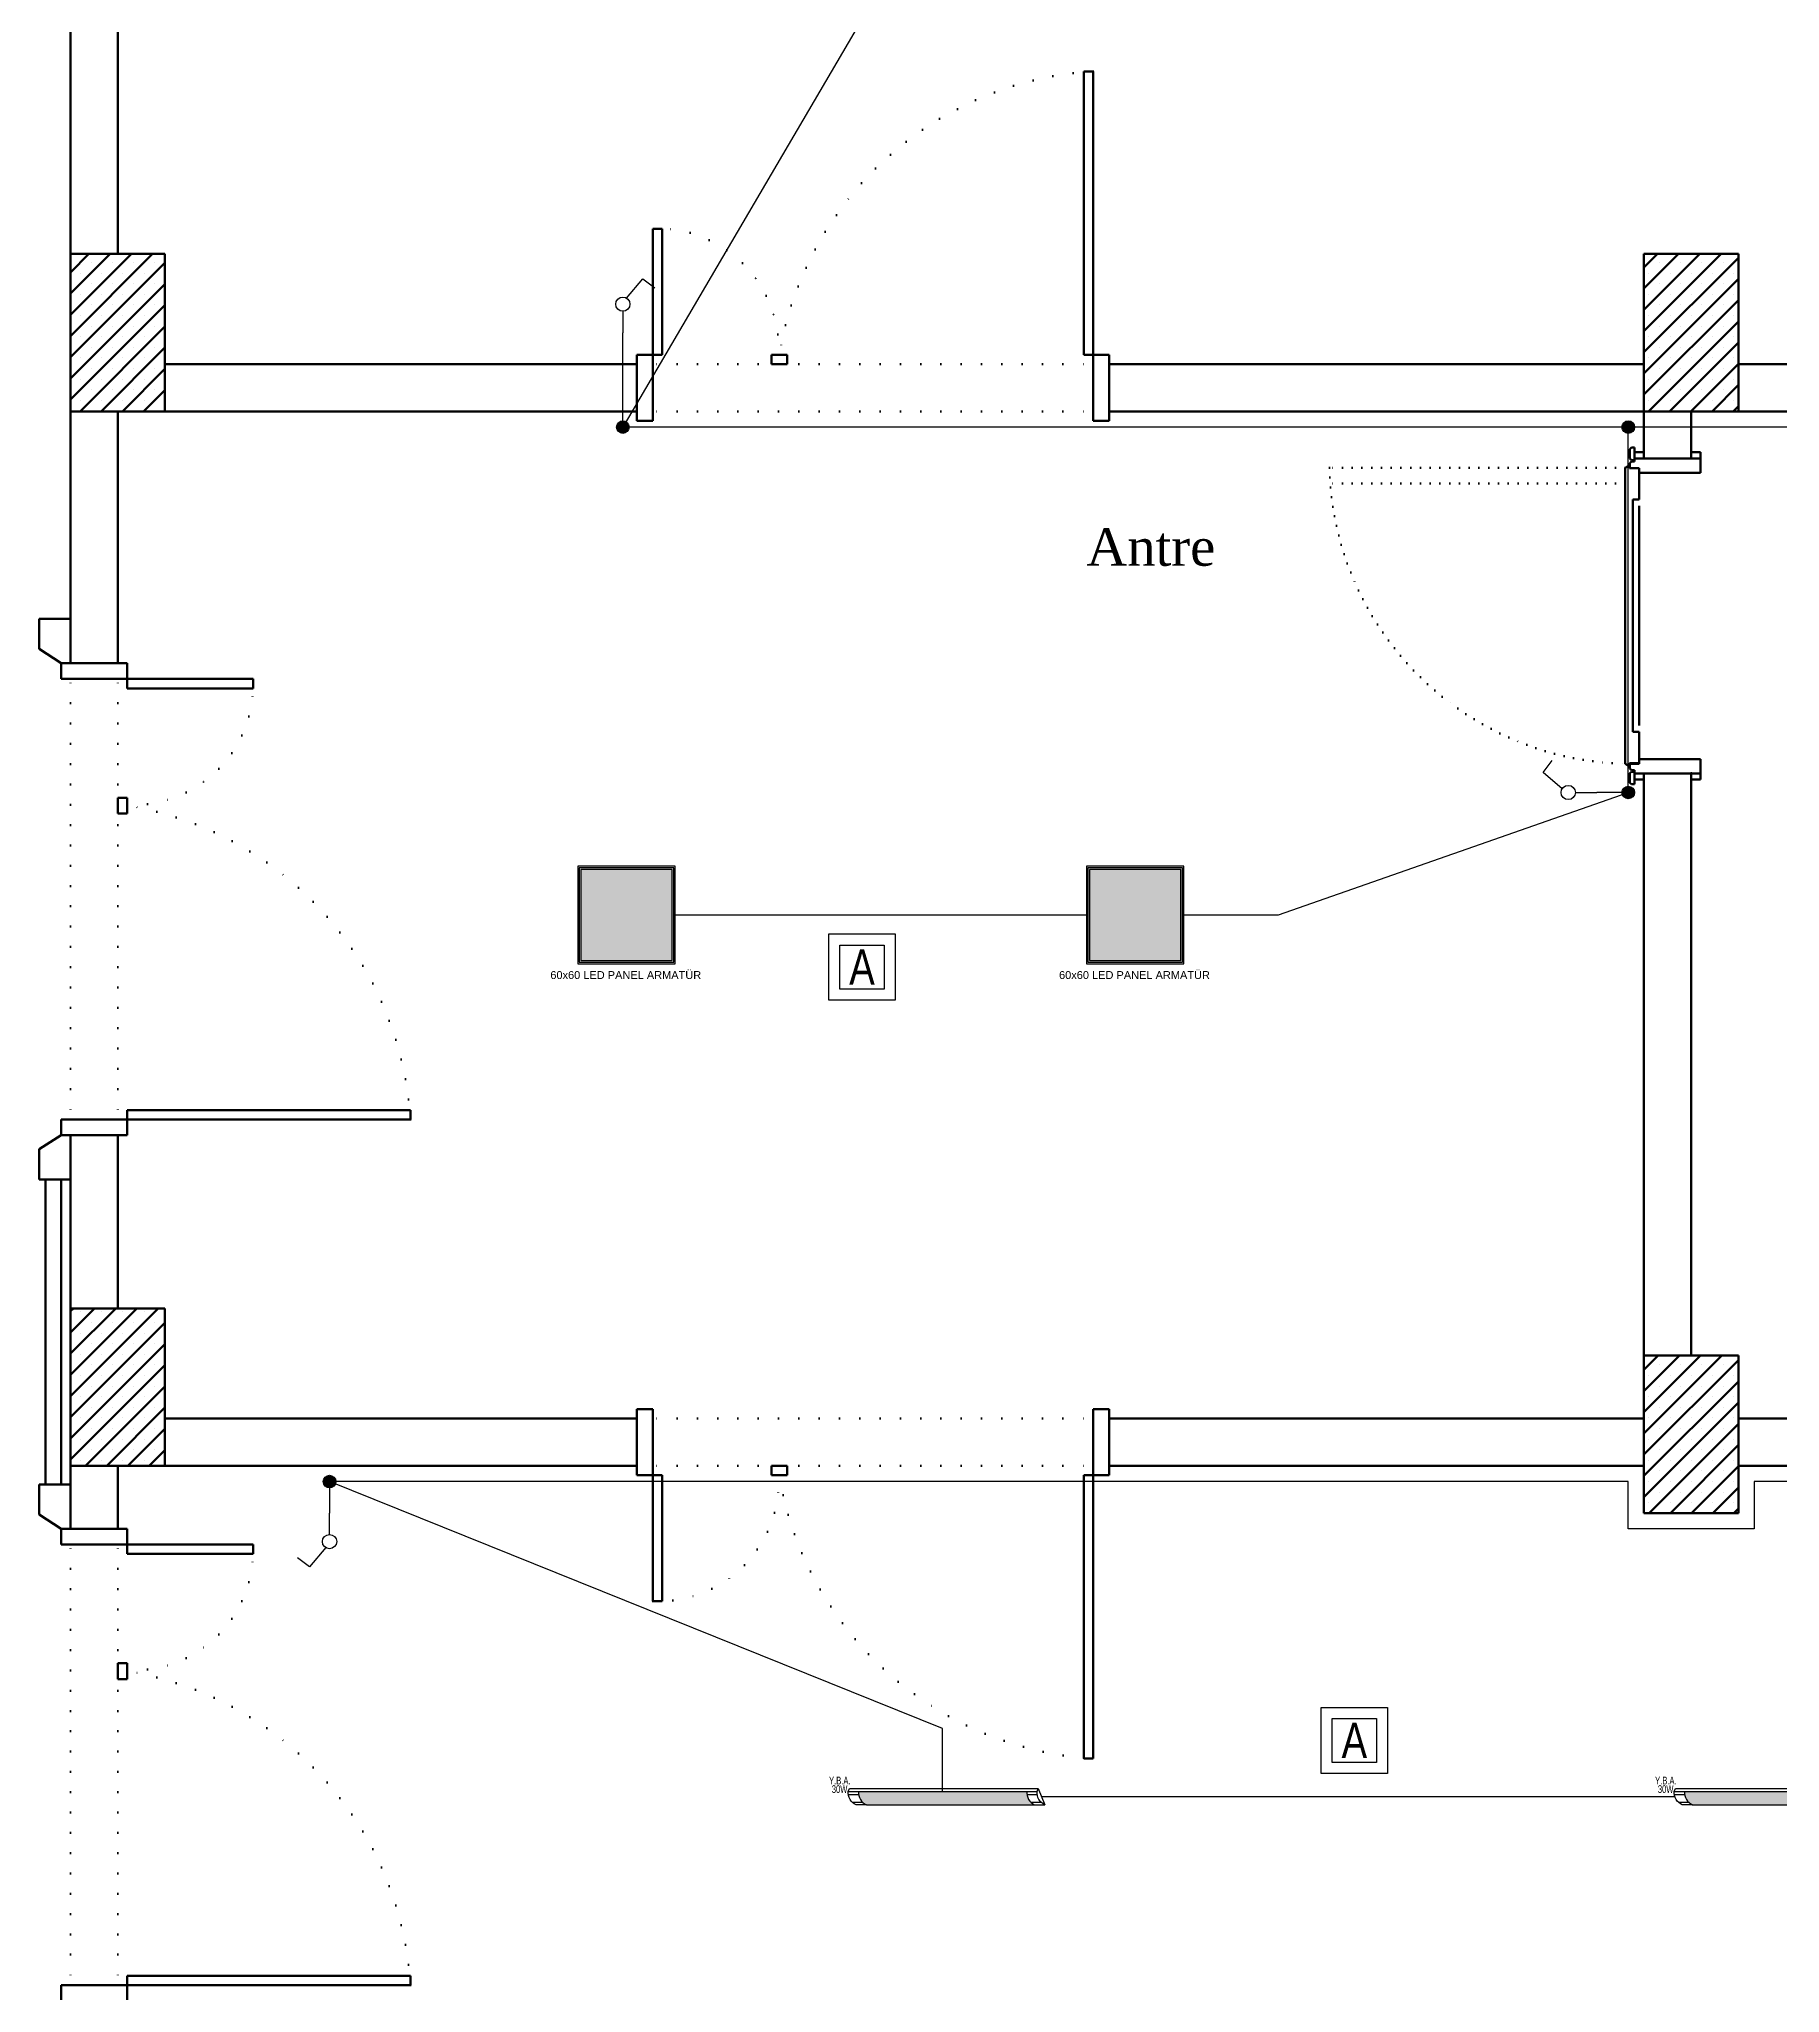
# Model space of a CAD drawing. Header units: millimetres. Extents: x 2046 to 14753, y 2361 to 29276.
# Drawn here: x 3230 to 3783, y 24618 to 25239 of the extents above; entities that cross this region are included whole.
import ezdxf
from ezdxf.enums import TextEntityAlignment as Align

# ---------------------------------------------------------------- set-up
doc = ezdxf.new("R2010")
doc.units = ezdxf.units.MM
doc.linetypes.add('ACAD_ISO07W100', pattern=[3, 0, -3])
doc.linetypes.add('DOT', pattern=[6.35, 0, -6.35])
doc.layers.add('A.O. DUVAR', color=7, linetype='Continuous', lineweight=50)
doc.layers.add('MYSEMBOL', color=3, linetype='Continuous', lineweight=25)
doc.layers.add('aydınlatma', color=3, linetype='Continuous')
doc.layers.add('MYYAZI', color=3, linetype='Continuous')
doc.styles.add('A.O. MALZEME', font='times.ttf', dxfattribs={"height": 10})
doc.styles.add('MY01', font='ARIALN.TTF', dxfattribs={"height": 10})
doc.styles.get("Standard").update_dxf_attribs({"font": 'arial.ttf'})
doc.styles.add('UNIVCH', font='arial.ttf', dxfattribs={"width": 0.7, "height": 70})

# ---------------------------------------------------------------- blocks, each defined once
blk = doc.blocks.new('YATAY BANT ARMATÜR')
at = {"layer": 'aydınlatma'}
h = blk.add_hatch(color=256, dxfattribs=at)
h.set_gradient(color1=(255, 255, 255), tint=1)
h.paths.add_polyline_path([(-27.09, -0.93, 0.31552), (-24.57, -5.2), (28.88, -5.2, -0.31552), (26.36, -0.93)])
for p, q in [((-30.36, -0.93), (29.64, -0.93)), ((-30.33, -1.93), (-27.05, -1.93)), ((-29.07, -4.36), (-25.8, -4.36)), ((-24.57, -5.2), (32.15, -5.2)), ((26.4, -1.93), (29.67, -1.93)), ((27.65, -4.36), (30.93, -4.36))]:
    blk.add_line(p, q, dxfattribs=at)
blk.add_lwpolyline([(-27.09, -0.93, 0.31552), (-24.57, -5.2), (-27.85, -5.2, -0.31552), (-30.36, -0.93), (-30, 0), (30, 0)], format="xyb", dxfattribs=at)
blk.add_lwpolyline([(30, 0), (32.15, -5.2, -0.31552), (29.64, -0.93)], format="xyb", close=True, dxfattribs=at)
blk.add_arc((30.66, -1.27), 4.32, 175.5212, 245.56738, dxfattribs=at)
at = {"layer": 'aydınlatma', "style": 'UNIVCH', "width": 0.7}
for s, p in [('Y.B.A.', (-33.05, 2.51)), ('30W', (-33.11, -0.21))]:
    blk.add_text(s, height=2.47, dxfattribs=at).set_placement(p, align=Align.MIDDLE_CENTER)
blk = doc.blocks.new('buat aydınlatma')
at = {"layer": 'aydınlatma'}
h = blk.add_hatch(color=256, dxfattribs=at)
h.set_gradient(color1=(0, 255, 0), color2=(255, 255, 0), tint=1)
edge = h.paths.add_edge_path()
edge.add_arc((0, 0), 2, 0, 360)
blk.add_circle((0, 0), 2, dxfattribs=at)
blk = doc.blocks.new('*U33')
at = {"layer": 'aydınlatma'}
for p, q in [((1.88, 16.95), (9.79, 26.34)), ((9.79, 26.34), (15.68, 21.95)), ((0, 10.5), (0, 0))]:
    blk.add_line(p, q, dxfattribs=at)
blk.add_circle((0, 14), 3.5, dxfattribs=at)
blk = doc.blocks.new('*U34')
at = {"layer": 'aydınlatma'}
for p, q in [((1.88, 16.95), (9.79, 26.34)), ((9.79, 26.34), (15.68, 21.95)), ((0, 10.5), (0, 0))]:
    blk.add_line(p, q, dxfattribs=at)
blk.add_circle((0, 14), 3.5, dxfattribs=at)
blk = doc.blocks.new('*U41')
at = {"layer": 'aydınlatma'}
for p, q in [((1.88, 16.95), (9.79, 26.34)), ((9.79, 26.34), (15.68, 21.95)), ((0, 10.5), (0, 0))]:
    blk.add_line(p, q, dxfattribs=at)
blk.add_circle((0, 14), 3.5, dxfattribs=at)
blk = doc.blocks.new('KİT3050')
at = {"layer": 'MYSEMBOL', "color": 4}
blk.add_lwpolyline([(-10.5, 10.5), (10.5, 10.5), (10.5, -10.5), (-10.5, -10.5), (-10.5, 10.5)], dxfattribs=at)
blk.add_lwpolyline([(-7, 7), (7, 7), (7, -7), (-7, -7)], close=True, dxfattribs=at)
at = {"layer": 'MYYAZI', "color": 1, "style": 'MY01', "width": 0.95}
blk.add_text('A', height=11.2, dxfattribs=at).set_placement((0, 0, -98439.4), align=Align.MIDDLE_CENTER)

msp = doc.modelspace()

# ---------------------------------------------------------------- hatches: boundary and pattern name
at = {"layer": 'aydınlatma'}
h = msp.add_hatch(color=256, dxfattribs=at)
h.set_gradient(color1=(255, 255, 255))
h.paths.add_polyline_path([(3402.12, 24946.358), (3431.12, 24946.358), (3431.12, 24975.358), (3402.12, 24975.358)])
h = msp.add_hatch(color=256, dxfattribs=at)
h.set_gradient(color1=(255, 255, 255))
h.paths.add_polyline_path([(3563.78, 24946.358), (3592.78, 24946.358), (3592.78, 24975.358), (3563.78, 24975.358)])

# ---------------------------------------------------------------- linework, layer by layer
at = {"layer": 'A.O. DUVAR'}
for p, q in [((3239.96, 25170.858), (3239.96, 25585.858)), ((3254.96, 25585.858), (3254.96, 25170.858)), ((3564.96, 25228.858), (3561.96, 25228.858)), ((3561.96, 25228.858), (3561.96, 25138.858)), ((3564.96, 25138.858), (3564.96, 25228.858)), ((3424.96, 25178.858), (3427.96, 25178.858)), ((3424.96, 25138.858), (3424.96, 25178.858)), ((3427.96, 25178.858), (3427.96, 25138.858)), ((3239.96, 25170.858), (3269.96, 25170.858)), ((3239.96, 25120.858), (3239.96, 25170.858)), ((3239.96, 25120.858), (3239.96, 25170.858)), ((3254.96, 25170.858), (3239.96, 25170.858)), ((3269.96, 25170.858), (3269.96, 25120.858)), ((3739.96, 25170.858), (3769.96, 25170.858)), ((3739.96, 25120.858), (3739.96, 25170.858)), ((3769.96, 25170.858), (3769.96, 25120.858)), ((3269.96, 25135.858), (3419.96, 25135.858)), ((3269.96, 25120.858), (3269.96, 25135.858)), ((3419.96, 25117.858), (3419.96, 25138.858)), ((3419.96, 25138.858), (3424.96, 25138.858)), ((3419.96, 25135.858), (3419.96, 25120.858)), ((3427.96, 25138.858), (3424.96, 25138.858)), ((3424.96, 25138.858), (3424.96, 25117.858)), ((3467.698, 25138.858), (3462.698, 25138.858)), ((3462.698, 25138.858), (3462.698, 25135.858)), ((3462.698, 25135.858), (3467.698, 25135.858)), ((3467.698, 25135.858), (3467.698, 25138.858)), ((3561.96, 25138.858), (3564.96, 25138.858)), ((3569.96, 25138.858), (3564.96, 25138.858)), ((3564.96, 25138.858), (3564.96, 25117.858)), ((3569.96, 25117.858), (3569.96, 25138.858)), ((3569.96, 25135.858), (3739.96, 25135.858)), ((3569.96, 25120.858), (3569.96, 25135.858)), ((3739.96, 25135.858), (3739.96, 25120.858)), ((3769.96, 25120.858), (3769.96, 25135.858)), ((3769.96, 25135.858), (3919.96, 25135.858)), ((3269.96, 25120.858), (3239.96, 25120.858)), ((3239.96, 25040.858), (3239.96, 25120.858)), ((3239.96, 25120.858), (3254.96, 25120.858)), ((3254.96, 25120.858), (3254.96, 25040.858)), ((3419.96, 25120.858), (3269.96, 25120.858)), ((3424.96, 25117.858), (3419.96, 25117.858)), ((3564.96, 25117.858), (3569.96, 25117.858)), ((3739.96, 25120.858), (3569.96, 25120.858)), ((3769.96, 25120.858), (3739.96, 25120.858)), ((3739.96, 25105.858), (3739.96, 25120.858)), ((3739.96, 25120.858), (3754.96, 25120.858)), ((3754.96, 25120.858), (3754.96, 25105.858)), ((3984.96, 25120.858), (3769.96, 25120.858)), ((3735.96, 25109.336), (3735.46, 25108.836)), ((3735.46, 25108.836), (3735.46, 25105.836)), ((3736.91, 25109.336), (3735.96, 25109.336)), ((3736.91, 25105.336), (3736.91, 25109.336)), ((3734.033, 25102.911), (3734.899, 25103.411)), ((3734.033, 25008.858), (3734.033, 25102.911)), ((3734.899, 25103.411), (3735.399, 25103.411)), ((3735.399, 25103.411), (3735.399, 25102.786)), ((3738.399, 25102.786), (3735.399, 25102.786)), ((3735.46, 25105.836), (3735.96, 25105.336)), ((3735.46, 25104.411), (3735.96, 25104.911)), ((3735.46, 25102.858), (3735.46, 25104.411)), ((3738.46, 25102.858), (3735.46, 25102.858)), ((3735.96, 25105.336), (3736.91, 25105.336)), ((3735.96, 25104.911), (3736.96, 25104.911)), ((3736.96, 25105.858), (3736.96, 25107.858)), ((3736.96, 25107.858), (3739.96, 25107.858)), ((3736.96, 25104.911), (3736.96, 25105.858)), ((3736.96, 25105.858), (3739.96, 25105.858)), ((3738.399, 25102.786), (3738.399, 25099.858)), ((3738.46, 25101.358), (3738.46, 25102.858)), ((3739.96, 25107.858), (3739.96, 25105.858)), ((3739.96, 25105.858), (3754.96, 25105.858)), ((3754.96, 25105.858), (3739.96, 25105.858)), ((3757.96, 25107.858), (3754.96, 25107.858)), ((3754.96, 25107.858), (3754.96, 25105.858)), ((3754.96, 25105.858), (3757.96, 25105.858)), ((3757.96, 25105.858), (3757.96, 25107.858)), ((3757.96, 25105.858), (3757.96, 25101.358)), ((3738.399, 25099.858), (3738.399, 25092.858)), ((3757.96, 25101.358), (3738.46, 25101.358)), ((3736.399, 25092.858), (3736.399, 25019.043)), ((3738.395, 25092.858), (3736.399, 25092.858)), ((3738.399, 25090.858), (3738.399, 25021.043)), ((3236.96, 25040.858), (3257.96, 25040.858)), ((3236.96, 25035.858), (3236.96, 25040.858)), ((3254.96, 25040.858), (3239.96, 25040.858)), ((3257.96, 25040.858), (3257.96, 25035.858)), ((3257.96, 25035.858), (3236.96, 25035.858)), ((3257.96, 25032.858), (3257.96, 25035.858)), ((3257.96, 25035.858), (3297.96, 25035.858)), ((3297.96, 25035.858), (3297.96, 25032.858)), ((3297.96, 25032.858), (3257.96, 25032.858)), ((3738.399, 25019.043), (3736.399, 25019.043)), ((3738.399, 25019.043), (3738.399, 25009.043)), ((3757.96, 25010.358), (3738.46, 25010.358)), ((3738.46, 25010.358), (3738.46, 25008.858)), ((3757.96, 25005.858), (3757.96, 25010.358)), ((3734.899, 25008.358), (3734.033, 25008.858)), ((3735.399, 25008.358), (3734.899, 25008.358)), ((3735.399, 25008.358), (3735.4, 25009.043)), ((3735.4, 25009.043), (3738.399, 25009.043)), ((3738.46, 25008.858), (3735.46, 25008.858)), ((3735.46, 25008.858), (3735.46, 25007.381)), ((3735.46, 25007.381), (3735.96, 25006.881)), ((3735.46, 25005.881), (3735.96, 25006.381)), ((3735.46, 25002.881), (3735.46, 25005.881)), ((3735.96, 25006.881), (3736.96, 25006.881)), ((3735.96, 25006.381), (3736.91, 25006.381)), ((3736.91, 25006.381), (3736.91, 25002.381)), ((3736.96, 25006.881), (3736.96, 25005.858)), ((3736.96, 25005.858), (3739.96, 25005.858)), ((3736.96, 25005.858), (3736.96, 25003.858)), ((3736.96, 25003.858), (3739.96, 25003.858)), ((3739.96, 25005.858), (3754.96, 25005.858)), ((3739.96, 25003.858), (3739.96, 25005.858)), ((3739.96, 24820.858), (3739.96, 25005.858)), ((3739.96, 25005.858), (3754.96, 25005.858)), ((3754.96, 25003.858), (3754.96, 25005.858)), ((3754.96, 25005.858), (3757.96, 25005.858)), ((3754.96, 25005.858), (3754.96, 24820.858)), ((3757.96, 25003.858), (3754.96, 25003.858)), ((3757.96, 25005.858), (3757.96, 25003.858)), ((3257.96, 24998.121), (3254.96, 24998.121)), ((3254.96, 24998.121), (3254.96, 24993.121)), ((3257.96, 24993.121), (3257.96, 24998.121)), ((3735.96, 25002.381), (3735.46, 25002.881)), ((3736.91, 25002.381), (3735.96, 25002.381)), ((3254.96, 24993.121), (3257.96, 24993.121)), ((3347.96, 24898.858), (3257.96, 24898.858)), ((3257.96, 24898.858), (3257.96, 24895.858)), ((3347.96, 24895.858), (3347.96, 24898.858)), ((3257.96, 24895.858), (3236.96, 24895.858)), ((3236.96, 24895.858), (3236.96, 24890.858)), ((3257.96, 24895.858), (3347.96, 24895.858)), ((3257.96, 24890.858), (3257.96, 24895.858)), ((3236.96, 24890.858), (3257.96, 24890.858)), ((3239.96, 24890.858), (3254.96, 24890.858)), ((3239.96, 24835.858), (3239.96, 24890.858)), ((3254.96, 24835.858), (3254.96, 24890.858)), ((3254.96, 24890.858), (3254.96, 24835.858)), ((3231.96, 24876.858), (3231.96, 24779.941)), ((3236.96, 24876.858), (3236.96, 24779.941)), ((3239.96, 24876.858), (3239.96, 24779.941)), ((3239.96, 24876.858), (3239.96, 24779.941)), ((3239.96, 24835.858), (3269.96, 24835.858)), ((3239.96, 24785.858), (3239.96, 24835.858)), ((3254.96, 24835.858), (3239.96, 24835.858)), ((3269.96, 24835.858), (3254.96, 24835.858)), ((3269.96, 24800.858), (3269.96, 24835.858)), ((3269.96, 24835.858), (3269.96, 24785.858)), ((3739.96, 24820.858), (3769.96, 24820.858)), ((3739.96, 24770.858), (3739.96, 24820.858)), ((3754.96, 24820.858), (3739.96, 24820.858)), ((3769.96, 24820.858), (3769.96, 24770.858)), ((3269.96, 24800.858), (3269.96, 24803.858)), ((3419.96, 24800.858), (3269.96, 24800.858)), ((3269.96, 24785.858), (3269.96, 24800.858)), ((3269.96, 24800.858), (3419.96, 24800.858)), ((3419.96, 24803.858), (3419.96, 24782.858)), ((3424.96, 24803.858), (3419.96, 24803.858)), ((3419.96, 24800.858), (3419.96, 24785.858)), ((3424.96, 24782.858), (3424.96, 24803.858)), ((3564.96, 24782.858), (3564.96, 24803.858)), ((3564.96, 24803.858), (3569.96, 24803.858)), ((3569.96, 24803.858), (3569.96, 24782.858)), ((3569.96, 24800.858), (3739.96, 24800.858)), ((3569.96, 24785.858), (3569.96, 24800.858)), ((3739.96, 24800.858), (3739.96, 24785.858)), ((4299.96, 24800.858), (3769.96, 24800.858)), ((3769.96, 24800.858), (3769.96, 24785.858)), ((3269.96, 24785.858), (3239.96, 24785.858)), ((3239.96, 24765.858), (3239.96, 24785.858)), ((3239.96, 24785.858), (3254.96, 24785.858)), ((3254.96, 24765.858), (3254.96, 24785.858)), ((3254.96, 24785.858), (3419.96, 24785.858)), ((3254.96, 24785.858), (3254.96, 24765.858)), ((3419.96, 24785.858), (3269.96, 24785.858)), ((3419.96, 24782.858), (3424.96, 24782.858)), ((3427.96, 24782.858), (3424.96, 24782.858)), ((3424.96, 24782.858), (3424.96, 24742.858)), ((3427.96, 24742.858), (3427.96, 24782.858)), ((3462.698, 24782.858), (3462.698, 24785.858)), ((3462.698, 24785.858), (3467.698, 24785.858)), ((3467.698, 24782.858), (3462.698, 24782.858)), ((3467.698, 24785.858), (3467.698, 24782.858)), ((3561.96, 24692.858), (3561.96, 24782.858)), ((3561.96, 24782.858), (3564.96, 24782.858)), ((3564.96, 24782.858), (3564.96, 24692.858)), ((3569.96, 24782.858), (3564.96, 24782.858)), ((3739.96, 24785.858), (3569.96, 24785.858)), ((3769.96, 24785.858), (4299.96, 24785.858)), ((3769.96, 24770.858), (3739.96, 24770.858)), ((3236.96, 24765.858), (3257.96, 24765.858)), ((3236.96, 24760.858), (3236.96, 24765.858)), ((3254.96, 24765.858), (3239.96, 24765.858)), ((3257.96, 24765.858), (3257.96, 24760.858)), ((3257.96, 24760.858), (3236.96, 24760.858)), ((3257.96, 24757.858), (3257.96, 24760.858)), ((3257.96, 24760.858), (3297.96, 24760.858)), ((3297.96, 24757.858), (3257.96, 24757.858)), ((3297.96, 24760.858), (3297.96, 24757.858)), ((3424.96, 24742.858), (3427.96, 24742.858)), ((3257.96, 24723.121), (3254.96, 24723.121)), ((3254.96, 24723.121), (3254.96, 24718.121)), ((3254.96, 24718.121), (3257.96, 24718.121)), ((3257.96, 24718.121), (3257.96, 24723.121)), ((3564.96, 24692.858), (3561.96, 24692.858)), ((3257.96, 24620.858), (3236.96, 24620.858)), ((3236.96, 24620.858), (3236.96, 24615.858)), ((3347.96, 24623.858), (3257.96, 24623.858)), ((3257.96, 24623.858), (3257.96, 24620.858)), ((3257.96, 24620.858), (3347.96, 24620.858)), ((3257.96, 24615.858), (3257.96, 24620.858)), ((3347.96, 24620.858), (3347.96, 24623.858))]:
    msp.add_line(p, q, dxfattribs=at)
at = {"layer": 'A.O. DUVAR', "linetype": 'Continuous', "ltscale": 10}
for p, q in [((3239.96, 25164.993), (3245.826, 25170.858)), ((3239.96, 25158.258), (3252.561, 25170.858)), ((3239.96, 25151.523), (3259.296, 25170.858)), ((3239.96, 25144.787), (3266.031, 25170.858)), ((3739.96, 25166.589), (3744.23, 25170.858)), ((3739.96, 25159.854), (3750.965, 25170.858)), ((3739.96, 25153.118), (3757.7, 25170.858)), ((3739.96, 25146.383), (3764.436, 25170.858)), ((3239.96, 25138.052), (3269.96, 25168.052)), ((3243.124, 25164.789), (3243.124, 25164.789)), ((3246.492, 25168.157), (3246.492, 25168.157)), ((3249.859, 25164.789), (3249.859, 25164.789)), ((3253.227, 25168.157), (3253.227, 25168.157)), ((3256.595, 25164.789), (3256.595, 25164.789)), ((3259.962, 25168.157), (3259.962, 25168.157)), ((3263.33, 25164.789), (3263.33, 25164.789)), ((3266.697, 25168.157), (3266.697, 25168.157)), ((3739.96, 25139.648), (3769.96, 25169.648)), ((3741.528, 25164.789), (3741.528, 25164.789)), ((3744.896, 25168.157), (3744.896, 25168.157)), ((3748.264, 25164.789), (3748.264, 25164.789)), ((3751.631, 25168.157), (3751.631, 25168.157)), ((3754.999, 25164.789), (3754.999, 25164.789)), ((3758.366, 25168.157), (3758.366, 25168.157)), ((3761.734, 25164.789), (3761.734, 25164.789)), ((3765.102, 25168.157), (3765.102, 25168.157)), ((3768.469, 25164.789), (3768.469, 25164.789)), ((3239.96, 25131.317), (3269.96, 25161.317)), ((3246.492, 25161.421), (3246.492, 25161.421)), ((3253.227, 25161.421), (3253.227, 25161.421)), ((3259.962, 25161.421), (3259.962, 25161.421)), ((3266.697, 25161.421), (3266.697, 25161.421)), ((3739.96, 25132.913), (3769.96, 25162.913)), ((3744.896, 25161.421), (3744.896, 25161.421)), ((3751.631, 25161.421), (3751.631, 25161.421)), ((3758.366, 25161.421), (3758.366, 25161.421)), ((3765.102, 25161.421), (3765.102, 25161.421)), ((3239.96, 25124.582), (3269.96, 25154.582)), ((3243.124, 25158.054), (3243.124, 25158.054)), ((3246.492, 25154.686), (3246.492, 25154.686)), ((3249.859, 25158.054), (3249.859, 25158.054)), ((3253.227, 25154.686), (3253.227, 25154.686)), ((3256.595, 25158.054), (3256.595, 25158.054)), ((3259.962, 25154.686), (3259.962, 25154.686)), ((3263.33, 25158.054), (3263.33, 25158.054)), ((3266.697, 25154.686), (3266.697, 25154.686)), ((3739.96, 25126.178), (3769.96, 25156.178)), ((3741.528, 25158.054), (3741.528, 25158.054)), ((3744.896, 25154.686), (3744.896, 25154.686)), ((3748.264, 25158.054), (3748.264, 25158.054)), ((3751.631, 25154.686), (3751.631, 25154.686)), ((3754.999, 25158.054), (3754.999, 25158.054)), ((3758.366, 25154.686), (3758.366, 25154.686)), ((3761.734, 25158.054), (3761.734, 25158.054)), ((3765.102, 25154.686), (3765.102, 25154.686)), ((3768.469, 25158.054), (3768.469, 25158.054)), ((3242.972, 25120.858), (3269.96, 25147.847)), ((3243.124, 25151.319), (3243.124, 25151.319)), ((3246.492, 25147.951), (3246.492, 25147.951)), ((3249.859, 25151.319), (3249.859, 25151.319)), ((3253.227, 25147.951), (3253.227, 25147.951)), ((3256.595, 25151.319), (3256.595, 25151.319)), ((3259.962, 25147.951), (3259.962, 25147.951)), ((3263.33, 25151.319), (3263.33, 25151.319)), ((3266.697, 25147.951), (3266.697, 25147.951)), ((3741.376, 25120.858), (3769.96, 25149.442)), ((3741.528, 25151.319), (3741.528, 25151.319)), ((3744.896, 25147.951), (3744.896, 25147.951)), ((3748.264, 25151.319), (3748.264, 25151.319)), ((3751.631, 25147.951), (3751.631, 25147.951)), ((3754.999, 25151.319), (3754.999, 25151.319)), ((3758.366, 25147.951), (3758.366, 25147.951)), ((3761.734, 25151.319), (3761.734, 25151.319)), ((3765.102, 25147.951), (3765.102, 25147.951)), ((3768.469, 25151.319), (3768.469, 25151.319)), ((3243.124, 25144.584), (3243.124, 25144.584)), ((3246.492, 25141.216), (3246.492, 25141.216)), ((3249.707, 25120.858), (3269.96, 25141.111)), ((3249.859, 25144.584), (3249.859, 25144.584)), ((3253.227, 25141.216), (3253.227, 25141.216)), ((3256.595, 25144.584), (3256.595, 25144.584)), ((3259.962, 25141.216), (3259.962, 25141.216)), ((3263.33, 25144.584), (3263.33, 25144.584)), ((3266.697, 25141.216), (3266.697, 25141.216)), ((3741.528, 25144.584), (3741.528, 25144.584)), ((3744.896, 25141.216), (3744.896, 25141.216)), ((3748.112, 25120.858), (3769.96, 25142.707)), ((3748.264, 25144.584), (3748.264, 25144.584)), ((3751.631, 25141.216), (3751.631, 25141.216)), ((3754.999, 25144.584), (3754.999, 25144.584)), ((3758.366, 25141.216), (3758.366, 25141.216)), ((3761.734, 25144.584), (3761.734, 25144.584)), ((3765.102, 25141.216), (3765.102, 25141.216)), ((3768.469, 25144.584), (3768.469, 25144.584)), ((3243.124, 25137.848), (3243.124, 25137.848)), ((3246.492, 25134.481), (3246.492, 25134.481)), ((3249.859, 25137.848), (3249.859, 25137.848)), ((3253.227, 25134.481), (3253.227, 25134.481)), ((3256.443, 25120.858), (3269.96, 25134.376)), ((3256.595, 25137.848), (3256.595, 25137.848)), ((3259.962, 25134.481), (3259.962, 25134.481)), ((3263.33, 25137.848), (3263.33, 25137.848)), ((3266.697, 25134.481), (3266.697, 25134.481)), ((3741.528, 25137.848), (3741.528, 25137.848)), ((3744.896, 25134.481), (3744.896, 25134.481)), ((3748.264, 25137.848), (3748.264, 25137.848)), ((3751.631, 25134.481), (3751.631, 25134.481)), ((3754.847, 25120.858), (3769.96, 25135.972)), ((3754.999, 25137.848), (3754.999, 25137.848)), ((3758.366, 25134.481), (3758.366, 25134.481)), ((3761.734, 25137.848), (3761.734, 25137.848)), ((3765.102, 25134.481), (3765.102, 25134.481)), ((3768.469, 25137.848), (3768.469, 25137.848)), ((3243.124, 25131.113), (3243.124, 25131.113)), ((3246.492, 25127.746), (3246.492, 25127.746)), ((3249.859, 25131.113), (3249.859, 25131.113)), ((3253.227, 25127.746), (3253.227, 25127.746)), ((3256.595, 25131.113), (3256.595, 25131.113)), ((3259.962, 25127.746), (3259.962, 25127.746)), ((3263.178, 25120.858), (3269.96, 25127.641)), ((3263.33, 25131.113), (3263.33, 25131.113)), ((3266.697, 25127.746), (3266.697, 25127.746)), ((3741.528, 25131.113), (3741.528, 25131.113)), ((3744.896, 25127.746), (3744.896, 25127.746)), ((3748.264, 25131.113), (3748.264, 25131.113)), ((3751.631, 25127.746), (3751.631, 25127.746)), ((3754.999, 25131.113), (3754.999, 25131.113)), ((3758.366, 25127.746), (3758.366, 25127.746)), ((3761.582, 25120.858), (3769.96, 25129.237)), ((3761.734, 25131.113), (3761.734, 25131.113)), ((3765.102, 25127.746), (3765.102, 25127.746)), ((3768.469, 25131.113), (3768.469, 25131.113)), ((3243.124, 25124.378), (3243.124, 25124.378)), ((3249.859, 25124.378), (3249.859, 25124.378)), ((3256.595, 25124.378), (3256.595, 25124.378)), ((3263.33, 25124.378), (3263.33, 25124.378)), ((3741.528, 25124.378), (3741.528, 25124.378)), ((3748.264, 25124.378), (3748.264, 25124.378)), ((3754.999, 25124.378), (3754.999, 25124.378)), ((3761.734, 25124.378), (3761.734, 25124.378)), ((3768.317, 25120.858), (3769.96, 25122.502)), ((3768.469, 25124.378), (3768.469, 25124.378)), ((3246.492, 25121.01), (3246.492, 25121.01)), ((3253.227, 25121.01), (3253.227, 25121.01)), ((3259.962, 25121.01), (3259.962, 25121.01)), ((3266.697, 25121.01), (3266.697, 25121.01)), ((3269.913, 25120.858), (3269.96, 25120.906)), ((3744.896, 25121.01), (3744.896, 25121.01)), ((3751.631, 25121.01), (3751.631, 25121.01)), ((3758.366, 25121.01), (3758.366, 25121.01)), ((3765.102, 25121.01), (3765.102, 25121.01)), ((3239.96, 24834.969), (3240.85, 24835.858)), ((3239.96, 24828.233), (3247.585, 24835.858)), ((3239.96, 24821.498), (3254.321, 24835.858)), ((3239.96, 24814.763), (3261.056, 24835.858)), ((3239.96, 24808.028), (3267.791, 24835.858)), ((3239.96, 24801.293), (3269.96, 24831.293)), ((3243.124, 24834.765), (3243.124, 24834.765)), ((3246.492, 24831.397), (3246.492, 24831.397)), ((3249.859, 24834.765), (3249.859, 24834.765)), ((3253.227, 24831.397), (3253.227, 24831.397)), ((3256.595, 24834.765), (3256.595, 24834.765)), ((3259.962, 24831.397), (3259.962, 24831.397)), ((3263.33, 24834.765), (3263.33, 24834.765)), ((3266.697, 24831.397), (3266.697, 24831.397)), ((3239.96, 24794.557), (3269.96, 24824.557)), ((3243.124, 24828.029), (3243.124, 24828.029)), ((3246.492, 24824.662), (3246.492, 24824.662)), ((3249.859, 24828.029), (3249.859, 24828.029)), ((3253.227, 24824.662), (3253.227, 24824.662)), ((3256.595, 24828.029), (3256.595, 24828.029)), ((3259.962, 24824.662), (3259.962, 24824.662)), ((3263.33, 24828.029), (3263.33, 24828.029)), ((3266.697, 24824.662), (3266.697, 24824.662)), ((3239.96, 24787.822), (3269.96, 24817.822)), ((3243.124, 24821.294), (3243.124, 24821.294)), ((3246.492, 24817.927), (3246.492, 24817.927)), ((3249.859, 24821.294), (3249.859, 24821.294)), ((3253.227, 24817.927), (3253.227, 24817.927)), ((3256.595, 24821.294), (3256.595, 24821.294)), ((3259.962, 24817.927), (3259.962, 24817.927)), ((3263.33, 24821.294), (3263.33, 24821.294)), ((3266.697, 24817.927), (3266.697, 24817.927)), ((3739.96, 24816.359), (3744.46, 24820.858)), ((3739.96, 24809.624), (3751.195, 24820.858)), ((3739.96, 24802.888), (3757.93, 24820.858)), ((3739.96, 24796.153), (3764.666, 24820.858)), ((3739.96, 24789.418), (3769.96, 24819.418)), ((3744.896, 24817.927), (3744.896, 24817.927)), ((3751.631, 24817.927), (3751.631, 24817.927)), ((3758.366, 24817.927), (3758.366, 24817.927)), ((3765.102, 24817.927), (3765.102, 24817.927)), ((3243.124, 24814.559), (3243.124, 24814.559)), ((3244.732, 24785.858), (3269.96, 24811.087)), ((3246.492, 24811.192), (3246.492, 24811.192)), ((3249.859, 24814.559), (3249.859, 24814.559)), ((3253.227, 24811.192), (3253.227, 24811.192)), ((3256.595, 24814.559), (3256.595, 24814.559)), ((3259.962, 24811.192), (3259.962, 24811.192)), ((3263.33, 24814.559), (3263.33, 24814.559)), ((3266.697, 24811.192), (3266.697, 24811.192)), ((3739.96, 24782.683), (3769.96, 24812.683)), ((3741.528, 24814.559), (3741.528, 24814.559)), ((3744.896, 24811.192), (3744.896, 24811.192)), ((3748.264, 24814.559), (3748.264, 24814.559)), ((3751.631, 24811.192), (3751.631, 24811.192)), ((3754.999, 24814.559), (3754.999, 24814.559)), ((3758.366, 24811.192), (3758.366, 24811.192)), ((3761.734, 24814.559), (3761.734, 24814.559)), ((3765.102, 24811.192), (3765.102, 24811.192)), ((3768.469, 24814.559), (3768.469, 24814.559)), ((3243.124, 24807.824), (3243.124, 24807.824)), ((3249.859, 24807.824), (3249.859, 24807.824)), ((3256.595, 24807.824), (3256.595, 24807.824)), ((3263.33, 24807.824), (3263.33, 24807.824)), ((3739.96, 24775.948), (3769.96, 24805.948)), ((3741.528, 24807.824), (3741.528, 24807.824)), ((3748.264, 24807.824), (3748.264, 24807.824)), ((3754.999, 24807.824), (3754.999, 24807.824)), ((3761.734, 24807.824), (3761.734, 24807.824)), ((3768.469, 24807.824), (3768.469, 24807.824)), ((3243.124, 24801.089), (3243.124, 24801.089)), ((3246.492, 24804.456), (3246.492, 24804.456)), ((3249.859, 24801.089), (3249.859, 24801.089)), ((3251.467, 24785.858), (3269.96, 24804.352)), ((3253.227, 24804.456), (3253.227, 24804.456)), ((3256.595, 24801.089), (3256.595, 24801.089)), ((3259.962, 24804.456), (3259.962, 24804.456)), ((3263.33, 24801.089), (3263.33, 24801.089)), ((3266.697, 24804.456), (3266.697, 24804.456)), ((3741.528, 24801.089), (3741.528, 24801.089)), ((3741.606, 24770.858), (3769.96, 24799.212)), ((3744.896, 24804.456), (3744.896, 24804.456)), ((3748.264, 24801.089), (3748.264, 24801.089)), ((3751.631, 24804.456), (3751.631, 24804.456)), ((3754.999, 24801.089), (3754.999, 24801.089)), ((3758.366, 24804.456), (3758.366, 24804.456)), ((3761.734, 24801.089), (3761.734, 24801.089)), ((3765.102, 24804.456), (3765.102, 24804.456)), ((3768.469, 24801.089), (3768.469, 24801.089)), ((3243.124, 24794.354), (3243.124, 24794.354)), ((3246.492, 24797.721), (3246.492, 24797.721)), ((3249.859, 24794.354), (3249.859, 24794.354)), ((3253.227, 24797.721), (3253.227, 24797.721)), ((3256.595, 24794.354), (3256.595, 24794.354)), ((3258.202, 24785.858), (3269.96, 24797.617)), ((3259.962, 24797.721), (3259.962, 24797.721)), ((3263.33, 24794.354), (3263.33, 24794.354)), ((3266.697, 24797.721), (3266.697, 24797.721)), ((3741.528, 24794.354), (3741.528, 24794.354)), ((3744.896, 24797.721), (3744.896, 24797.721)), ((3748.264, 24794.354), (3748.264, 24794.354)), ((3748.342, 24770.858), (3769.96, 24792.477)), ((3751.631, 24797.721), (3751.631, 24797.721)), ((3754.999, 24794.354), (3754.999, 24794.354)), ((3758.366, 24797.721), (3758.366, 24797.721)), ((3761.734, 24794.354), (3761.734, 24794.354)), ((3765.102, 24797.721), (3765.102, 24797.721)), ((3768.469, 24794.354), (3768.469, 24794.354)), ((3243.124, 24787.618), (3243.124, 24787.618)), ((3246.492, 24790.986), (3246.492, 24790.986)), ((3249.859, 24787.618), (3249.859, 24787.618)), ((3253.227, 24790.986), (3253.227, 24790.986)), ((3256.595, 24787.618), (3256.595, 24787.618)), ((3259.962, 24790.986), (3259.962, 24790.986)), ((3263.33, 24787.618), (3263.33, 24787.618)), ((3264.937, 24785.858), (3269.96, 24790.881)), ((3266.697, 24790.986), (3266.697, 24790.986)), ((3741.528, 24787.618), (3741.528, 24787.618)), ((3744.896, 24790.986), (3744.896, 24790.986)), ((3748.264, 24787.618), (3748.264, 24787.618)), ((3751.631, 24790.986), (3751.631, 24790.986)), ((3754.999, 24787.618), (3754.999, 24787.618)), ((3758.366, 24790.986), (3758.366, 24790.986)), ((3761.734, 24787.618), (3761.734, 24787.618)), ((3765.102, 24790.986), (3765.102, 24790.986)), ((3768.469, 24787.618), (3768.469, 24787.618)), ((3741.528, 24780.883), (3741.528, 24780.883)), ((3744.896, 24784.251), (3744.896, 24784.251)), ((3748.264, 24780.883), (3748.264, 24780.883)), ((3751.631, 24784.251), (3751.631, 24784.251)), ((3754.999, 24780.883), (3754.999, 24780.883)), ((3755.077, 24770.858), (3769.96, 24785.742)), ((3758.366, 24784.251), (3758.366, 24784.251)), ((3761.734, 24780.883), (3761.734, 24780.883)), ((3765.102, 24784.251), (3765.102, 24784.251)), ((3768.469, 24780.883), (3768.469, 24780.883)), ((3741.528, 24774.148), (3741.528, 24774.148)), ((3744.896, 24777.516), (3744.896, 24777.516)), ((3748.264, 24774.148), (3748.264, 24774.148)), ((3751.631, 24777.516), (3751.631, 24777.516)), ((3754.999, 24774.148), (3754.999, 24774.148)), ((3758.366, 24777.516), (3758.366, 24777.516)), ((3761.734, 24774.148), (3761.734, 24774.148)), ((3761.812, 24770.858), (3769.96, 24779.007)), ((3765.102, 24777.516), (3765.102, 24777.516)), ((3768.469, 24774.148), (3768.469, 24774.148)), ((3768.547, 24770.858), (3769.96, 24772.272))]:
    msp.add_line(p, q, dxfattribs=at)
at = {"layer": 'A.O. DUVAR', "linetype": 'DOT'}
for p, q in [((3464.96, 25135.858), (3424.96, 25135.858)), ((3464.96, 25135.858), (3564.96, 25135.858)), ((3464.96, 25120.858), (3424.96, 25120.858)), ((3464.96, 25120.858), (3564.96, 25120.858)), ((3239.96, 24995.858), (3239.96, 25035.858)), ((3254.96, 24995.858), (3254.96, 25035.858)), ((3239.96, 24995.858), (3239.96, 24895.858)), ((3254.96, 24995.858), (3254.96, 24895.858)), ((3464.96, 24800.858), (3424.96, 24800.858)), ((3464.96, 24800.858), (3564.96, 24800.858)), ((3464.96, 24785.858), (3424.96, 24785.858)), ((3464.96, 24785.858), (3564.96, 24785.858)), ((3239.96, 24720.858), (3239.96, 24760.858)), ((3254.96, 24720.858), (3254.96, 24760.858)), ((3239.96, 24720.858), (3239.96, 24620.858)), ((3254.96, 24720.858), (3254.96, 24620.858))]:
    msp.add_line(p, q, dxfattribs=at)
at = {"layer": 'A.O. DUVAR', "linetype": 'ACAD_ISO07W100'}
for p, q in [((3734.033, 25102.911), (3640.033, 25102.911)), ((3734.033, 25097.911), (3640.033, 25097.911))]:
    msp.add_line(p, q, dxfattribs=at)
at = {"layer": 'A.O. DUVAR', "ltscale": 100}
for p, q in [((3229.96, 25045.38), (3229.96, 25054.941)), ((3229.96, 25054.941), (3239.96, 25054.941)), ((3229.96, 25045.38), (3229.96, 25054.941)), ((3229.96, 25054.941), (3239.96, 25054.941)), ((3239.96, 25054.941), (3239.96, 25044.941)), ((3239.96, 25054.941), (3239.96, 25044.941)), ((3236.96, 25040.858), (3229.96, 25045.38)), ((3236.96, 25040.858), (3229.96, 25045.38)), ((3239.96, 25040.941), (3236.96, 25040.858)), ((3239.96, 25040.941), (3236.96, 25040.858)), ((3239.96, 25044.941), (3239.96, 25044.941)), ((3239.96, 25044.941), (3239.96, 25040.941)), ((3239.96, 25044.941), (3239.96, 25044.941)), ((3239.96, 25044.941), (3239.96, 25040.941)), ((3236.96, 24890.941), (3229.96, 24886.419)), ((3236.96, 24890.941), (3229.96, 24886.419)), ((3229.96, 24886.419), (3229.96, 24876.858)), ((3229.96, 24886.419), (3229.96, 24876.858)), ((3239.96, 24890.858), (3236.96, 24890.941)), ((3239.96, 24890.858), (3236.96, 24890.941)), ((3239.96, 24886.858), (3239.96, 24890.858)), ((3239.96, 24886.858), (3239.96, 24890.858)), ((3239.96, 24876.858), (3239.96, 24886.858)), ((3239.96, 24886.858), (3239.96, 24886.858)), ((3239.96, 24876.858), (3239.96, 24886.858)), ((3239.96, 24886.858), (3239.96, 24886.858)), ((3229.96, 24876.858), (3239.96, 24876.858)), ((3229.96, 24876.858), (3239.96, 24876.858)), ((3229.96, 24770.38), (3229.96, 24779.941)), ((3229.96, 24779.941), (3239.96, 24779.941)), ((3229.96, 24770.38), (3229.96, 24779.941)), ((3229.96, 24779.941), (3239.96, 24779.941)), ((3239.96, 24779.941), (3239.96, 24769.941)), ((3239.96, 24779.941), (3239.96, 24769.941)), ((3236.96, 24765.858), (3229.96, 24770.38)), ((3236.96, 24765.858), (3229.96, 24770.38)), ((3239.96, 24769.941), (3239.96, 24769.941)), ((3239.96, 24769.941), (3239.96, 24765.941)), ((3239.96, 24769.941), (3239.96, 24769.941)), ((3239.96, 24769.941), (3239.96, 24765.941)), ((3239.96, 24765.941), (3236.96, 24765.858)), ((3239.96, 24765.941), (3236.96, 24765.858))]:
    msp.add_line(p, q, dxfattribs=at)
at = {"layer": 'A.O. DUVAR', "linetype": 'DOT'}
for centre, radius, start, end in [((3571.482, 25121.337), 107.719, 93.470972, 170.638956), ((3426.759, 25140.657), 38.243, 357.303893, 92.696107), ((3259.759, 25034.059), 38.243, 267.303893, 2.696107), ((3240.439, 24889.337), 107.719, 3.470972, 80.638956), ((3426.759, 24781.059), 38.243, 267.303893, 2.696107), ((3571.482, 24800.379), 107.719, 189.361044, 266.529028), ((3259.759, 24759.059), 38.243, 267.303893, 2.696107), ((3240.439, 24614.337), 107.719, 3.470972, 80.638956)]:
    msp.add_arc(centre, radius, start, end, dxfattribs=at)
at = {"layer": 'A.O. DUVAR', "linetype": 'ACAD_ISO07W100'}
msp.add_arc((3736.265, 25105.141), 96.258, 181.327957, 268.639954, dxfattribs=at)
at = {"layer": 'A.O. DUVAR'}
msp.add_point((3754.96, 25005.858), dxfattribs=at)
at = {"layer": 'aydınlatma'}
msp.add_line((3734.96, 24997.771), (3734.96, 25115.851), dxfattribs=at)
for points in [[(3504.335, 25297.525), (3504.335, 25267.525), (3415.46, 25115.851), (3415.46, 25145.851)], [(4942.46, 25155.851), (4942.46, 25165.851), (4922.46, 25165.851), (4922.46, 25110.851), (3980.46, 25110.851), (3975.46, 25110.851), (3975.46, 25115.851), (3415.46, 25115.851)], [(3593.78, 24960.858), (3623.78, 24960.858), (3734.96, 24999.771), (3724.96, 24999.771)], [(3401.62, 24975.858), (3401.62, 24945.858), (3431.62, 24945.858), (3431.62, 24975.858), (3401.62, 24975.858)], [(3563.28, 24975.858), (3563.28, 24945.858), (3593.28, 24945.858), (3593.28, 24975.858), (3563.28, 24975.858)], [(3432.12, 24960.858), (3562.78, 24960.858)], [(4319.96, 24805.851), (4294.96, 24805.851), (4294.96, 24780.851), (3774.96, 24780.851), (3774.96, 24765.851), (3734.96, 24765.851), (3734.96, 24780.851), (3322.266, 24780.851)], [(3517.097, 24682.427), (3517.097, 24702.427), (3322.266, 24780.851), (3322.266, 24770.851)], [(3548.537, 24680.76), (3749.793, 24680.76)]]:
    msp.add_lwpolyline(points, dxfattribs=at)
for points in [[(3401.12, 24976.358), (3401.12, 24945.358), (3432.12, 24945.358), (3432.12, 24976.358)], [(3402.12, 24975.358), (3402.12, 24946.358), (3431.12, 24946.358), (3431.12, 24975.358)], [(3562.78, 24976.358), (3562.78, 24945.358), (3593.78, 24945.358), (3593.78, 24976.358)], [(3563.78, 24975.358), (3563.78, 24946.358), (3592.78, 24946.358), (3592.78, 24975.358)]]:
    msp.add_lwpolyline(points, close=True, dxfattribs=at)

# ---------------------------------------------------------------- block references
for p in [(3517.46, 24683.358), (3779.96, 24683.358)]:
    msp.add_blockref('YATAY BANT ARMATÜR', p)
at = {"layer": 'aydınlatma', "xscale": 0.6479892140393526, "yscale": 0.6479892140393526, "zscale": 0.6479892140393526}
msp.add_blockref('*U33', (3415.46, 25145.851), dxfattribs=at)
at = {"layer": 'aydınlatma', "rotation": 180}
for p in [(3415.46, 25115.851), (3734.96, 25115.851), (3734.96, 24999.771), (3322.266, 24780.851)]:
    msp.add_blockref('buat aydınlatma', p, dxfattribs=at)
at = {"layer": 'aydınlatma', "xscale": 0.6479892140393526, "yscale": 0.6479892140393526, "zscale": 0.6479892140393526}
for name, p, rotation in [('*U34', (3724.96, 24999.771), 90), ('*U41', (3322.266, 24770.851), 180)]:
    msp.add_blockref(name, p, dxfattribs=dict(at, rotation=rotation))
at = {"layer": 'MYSEMBOL'}
for p in [(3491.465, 24944.322), (3647.92, 24698.614)]:
    msp.add_blockref('KİT3050', p, dxfattribs=at)

# ---------------------------------------------------------------- texts
at = {"layer": 'A.O. DUVAR', "style": 'A.O. MALZEME'}
msp.add_text('Antre', height=11.9174, dxfattribs=at).set_placement((3562.753, 25071.814))
at = {"layer": 'aydınlatma'}
for p in [(3392.428, 24940.532), (3554.088, 24940.532)]:
    msp.add_text('60x60 LED PANEL ARMATÜR', height=2.5, dxfattribs=at).set_placement(p)

doc.saveas('drawing.dxf')
